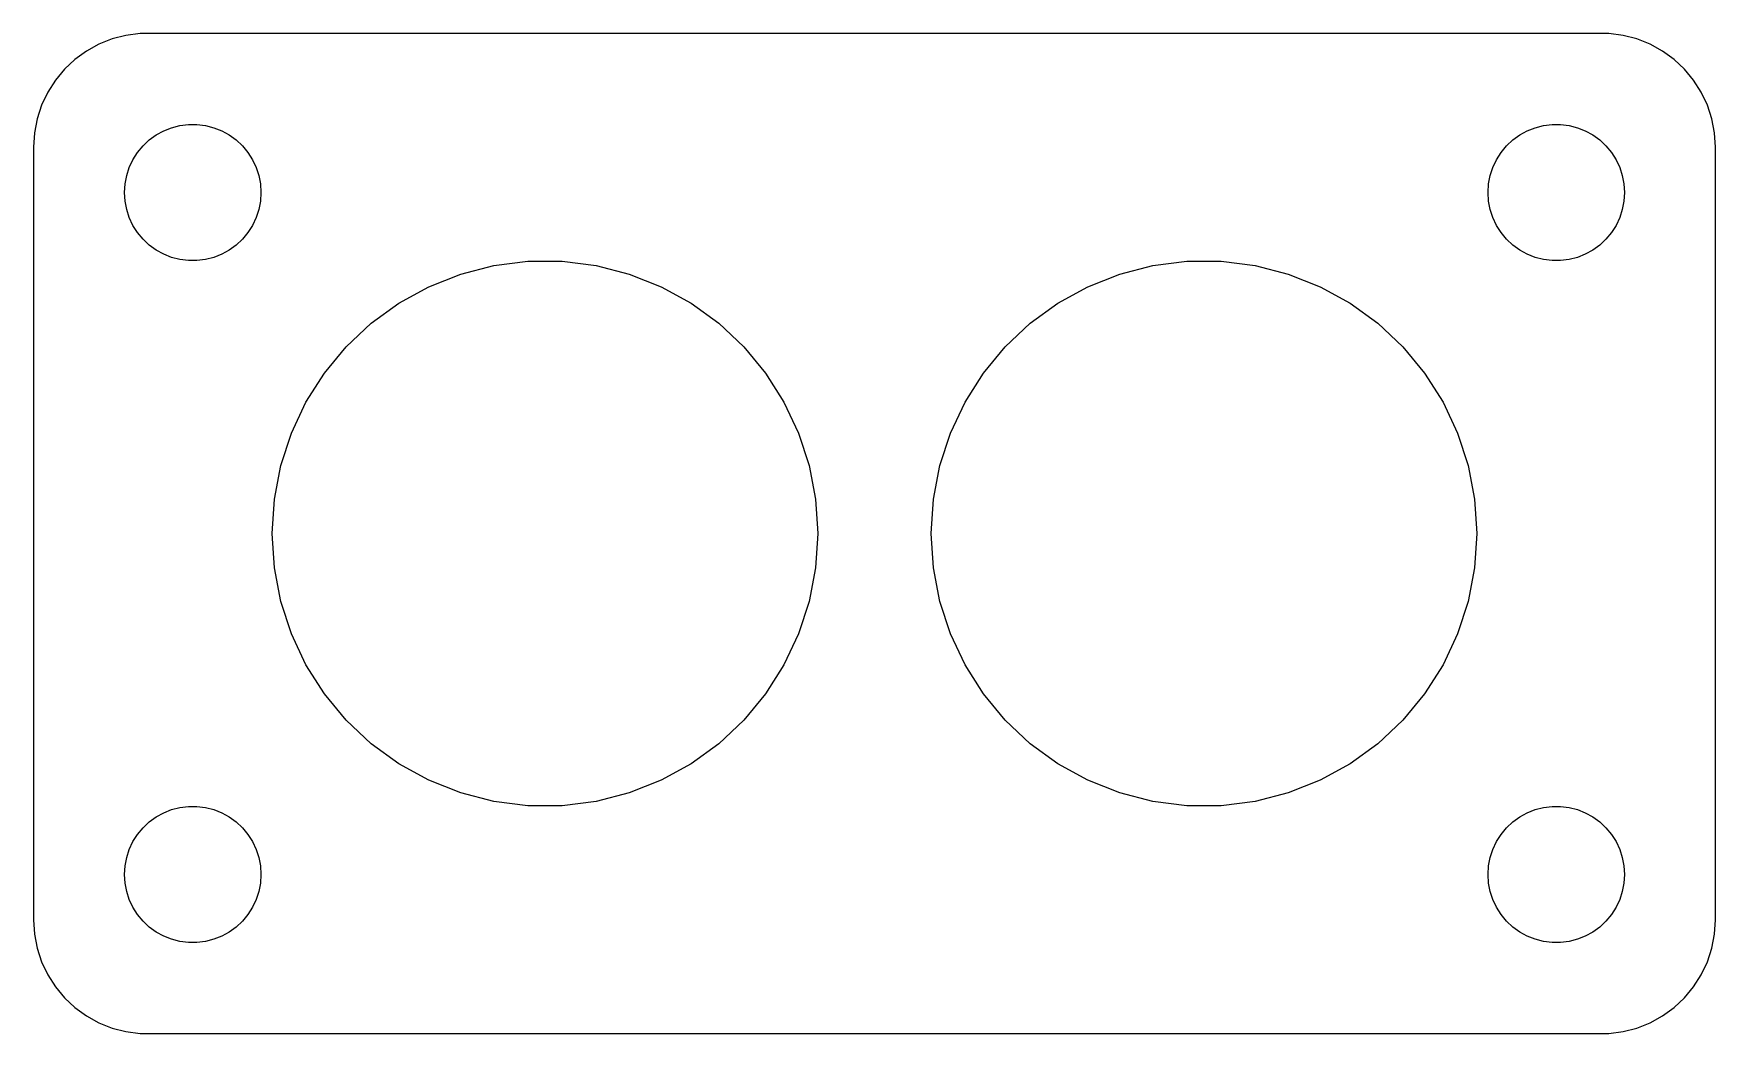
# Model space of a CAD drawing. Header units: metres. Extents: x -37 to 37, y 32 to 76.
import ezdxf

# ---------------------------------------------------------------- set-up
doc = ezdxf.new("R2010")
doc.units = ezdxf.units.M

msp = doc.modelspace()

# ---------------------------------------------------------------- linework, layer by layer
for p, q in [((-34.1289, 75.5241), (-34.6791, 75.2216)), ((-33.5451, 75.7553), (-34.1289, 75.5241)), ((-32.9369, 75.9114), (-33.5451, 75.7553)), ((-32.3139, 75.9901), (-32.9369, 75.9114)), ((32.3139, 75.9901), (-32.3139, 75.9901)), ((32.9369, 75.9114), (32.3139, 75.9901)), ((33.5451, 75.7553), (32.9369, 75.9114)), ((34.1289, 75.5241), (33.5451, 75.7553)), ((34.6791, 75.2216), (34.1289, 75.5241)), ((-35.1871, 74.8526), (-35.6448, 74.4227)), ((-34.6791, 75.2216), (-35.1871, 74.8526)), ((35.1871, 74.8526), (34.6791, 75.2216)), ((35.6448, 74.4227), (35.1871, 74.8526)), ((-35.6448, 74.4227), (-36.0451, 73.9389)), ((36.0451, 73.9389), (35.6448, 74.4227)), ((-36.3815, 73.4088), (-36.6489, 72.8406)), ((-36.0451, 73.9389), (-36.3815, 73.4088)), ((36.3815, 73.4088), (36.0451, 73.9389)), ((36.6489, 72.8406), (36.3815, 73.4088)), ((-36.6489, 72.8406), (-36.8429, 72.2434)), ((36.8429, 72.2434), (36.6489, 72.8406)), ((-36.8429, 72.2434), (-36.9606, 71.6267)), ((-31.2773, 71.7145), (-30.927, 71.8532)), ((-30.927, 71.8532), (-30.5621, 71.9469)), ((-30.5621, 71.9469), (-30.1884, 71.9941)), ((-30.1884, 71.9941), (-29.8116, 71.9941)), ((-29.8116, 71.9941), (-29.4379, 71.9469)), ((-29.4379, 71.9469), (-29.0729, 71.8532)), ((-29.0729, 71.8532), (-28.7227, 71.7145)), ((28.7227, 71.7145), (29.0729, 71.8532)), ((29.0729, 71.8532), (29.4379, 71.9469)), ((29.4379, 71.9469), (29.8116, 71.9941)), ((29.8116, 71.9941), (30.1884, 71.9941)), ((30.1884, 71.9941), (30.5621, 71.9469)), ((30.5621, 71.9469), (30.927, 71.8532)), ((30.927, 71.8532), (31.2773, 71.7145)), ((36.9606, 71.6267), (36.8429, 72.2434)), ((-36.9606, 71.6267), (-37, 71)), ((-32.427, 70.7634), (-32.1869, 71.0536)), ((-32.1869, 71.0536), (-31.9123, 71.3115)), ((-31.9123, 71.3115), (-31.6075, 71.533)), ((-31.6075, 71.533), (-31.2773, 71.7145)), ((-28.7227, 71.7145), (-28.3925, 71.533)), ((-28.3925, 71.533), (-28.0877, 71.3115)), ((-28.0877, 71.3115), (-27.8131, 71.0536)), ((-27.8131, 71.0536), (-27.5729, 70.7634)), ((27.5729, 70.7634), (27.8131, 71.0536)), ((27.8131, 71.0536), (28.0877, 71.3115)), ((28.0877, 71.3115), (28.3925, 71.533)), ((28.3925, 71.533), (28.7227, 71.7145)), ((31.2773, 71.7145), (31.6075, 71.533)), ((31.6075, 71.533), (31.9123, 71.3115)), ((31.9123, 71.3115), (32.1869, 71.0536)), ((32.1869, 71.0536), (32.427, 70.7634)), ((37, 71), (36.9606, 71.6267)), ((-37, 71), (-37, 37)), ((-32.7893, 70.1044), (-32.6289, 70.4453)), ((-32.6289, 70.4453), (-32.427, 70.7634)), ((-27.5729, 70.7634), (-27.3711, 70.4453)), ((-27.3711, 70.4453), (-27.2107, 70.1044)), ((27.2107, 70.1044), (27.3711, 70.4453)), ((27.3711, 70.4453), (27.5729, 70.7634)), ((32.427, 70.7634), (32.6289, 70.4453)), ((32.6289, 70.4453), (32.7893, 70.1044)), ((37, 37), (37, 71)), ((-32.9763, 69.376), (-32.9057, 69.7461)), ((-32.9057, 69.7461), (-32.7893, 70.1044)), ((-27.2107, 70.1044), (-27.0942, 69.7461)), ((-27.0942, 69.7461), (-27.0237, 69.376)), ((27.0237, 69.376), (27.0942, 69.7461)), ((27.0942, 69.7461), (27.2107, 70.1044)), ((32.7893, 70.1044), (32.9057, 69.7461)), ((32.9057, 69.7461), (32.9763, 69.376)), ((-33, 69), (-32.9763, 69.376)), ((-32.9763, 68.624), (-33, 69)), ((-27.0237, 69.376), (-27, 69)), ((-27, 69), (-27.0237, 68.624)), ((27, 69), (27.0237, 69.376)), ((27.0237, 68.624), (27, 69)), ((32.9763, 69.376), (33, 69)), ((33, 69), (32.9763, 68.624)), ((-32.9057, 68.2539), (-32.9763, 68.624)), ((-32.7893, 67.8956), (-32.9057, 68.2539)), ((-27.0942, 68.2539), (-27.2107, 67.8956)), ((-27.0237, 68.624), (-27.0942, 68.2539)), ((27.0942, 68.2539), (27.0237, 68.624)), ((27.2107, 67.8956), (27.0942, 68.2539)), ((32.9057, 68.2539), (32.7893, 67.8956)), ((32.9763, 68.624), (32.9057, 68.2539)), ((-32.6289, 67.5547), (-32.7893, 67.8956)), ((-32.427, 67.2366), (-32.6289, 67.5547)), ((-27.3711, 67.5547), (-27.5729, 67.2366)), ((-27.2107, 67.8956), (-27.3711, 67.5547)), ((27.3711, 67.5547), (27.2107, 67.8956)), ((27.5729, 67.2366), (27.3711, 67.5547)), ((32.6289, 67.5547), (32.427, 67.2366)), ((32.7893, 67.8956), (32.6289, 67.5547)), ((-32.1869, 66.9464), (-32.427, 67.2366)), ((-31.9123, 66.6884), (-32.1869, 66.9464)), ((-31.6075, 66.467), (-31.9123, 66.6884)), ((-28.0877, 66.6884), (-28.3925, 66.467)), ((-27.8131, 66.9464), (-28.0877, 66.6884)), ((-27.5729, 67.2366), (-27.8131, 66.9464)), ((27.8131, 66.9464), (27.5729, 67.2366)), ((28.0877, 66.6884), (27.8131, 66.9464)), ((28.3925, 66.467), (28.0877, 66.6884)), ((31.9123, 66.6884), (31.6075, 66.467)), ((32.1869, 66.9464), (31.9123, 66.6884)), ((32.427, 67.2366), (32.1869, 66.9464)), ((-31.2773, 66.2855), (-31.6075, 66.467)), ((-30.927, 66.1468), (-31.2773, 66.2855)), ((-30.5621, 66.0531), (-30.927, 66.1468)), ((-30.1884, 66.0059), (-30.5621, 66.0531)), ((-29.8116, 66.0059), (-30.1884, 66.0059)), ((-29.4379, 66.0531), (-29.8116, 66.0059)), ((-29.0729, 66.1468), (-29.4379, 66.0531)), ((-28.7227, 66.2855), (-29.0729, 66.1468)), ((-28.3925, 66.467), (-28.7227, 66.2855)), ((-16.7486, 65.7874), (-15.2535, 65.9763)), ((-15.2535, 65.9763), (-13.7465, 65.9763)), ((-13.7465, 65.9763), (-12.2514, 65.7874)), ((12.2514, 65.7874), (13.7465, 65.9763)), ((13.7465, 65.9763), (15.2535, 65.9763)), ((15.2535, 65.9763), (16.7486, 65.7874)), ((28.7227, 66.2855), (28.3925, 66.467)), ((29.0729, 66.1468), (28.7227, 66.2855)), ((29.4379, 66.0531), (29.0729, 66.1468)), ((29.8116, 66.0059), (29.4379, 66.0531)), ((30.1884, 66.0059), (29.8116, 66.0059)), ((30.5621, 66.0531), (30.1884, 66.0059)), ((30.927, 66.1468), (30.5621, 66.0531)), ((31.2773, 66.2855), (30.927, 66.1468)), ((31.6075, 66.467), (31.2773, 66.2855)), ((-19.6093, 64.8579), (-18.2082, 65.4127)), ((-18.2082, 65.4127), (-16.7486, 65.7874)), ((-12.2514, 65.7874), (-10.7918, 65.4127)), ((-10.7918, 65.4127), (-9.39064, 64.8579)), ((9.39064, 64.8579), (10.7918, 65.4127)), ((10.7918, 65.4127), (12.2514, 65.7874)), ((16.7486, 65.7874), (18.2082, 65.4127)), ((18.2082, 65.4127), (19.6093, 64.8579)), ((-20.9299, 64.1319), (-19.6093, 64.8579)), ((-9.39064, 64.8579), (-8.07007, 64.1319)), ((8.07007, 64.1319), (9.39064, 64.8579)), ((19.6093, 64.8579), (20.9299, 64.1319)), ((-22.1491, 63.2462), (-20.9299, 64.1319)), ((-8.07007, 64.1319), (-6.85091, 63.2462)), ((6.85091, 63.2462), (8.07007, 64.1319)), ((20.9299, 64.1319), (22.1491, 63.2462)), ((-23.2476, 62.2146), (-22.1491, 63.2462)), ((-6.85091, 63.2462), (-5.75237, 62.2146)), ((5.75237, 62.2146), (6.85091, 63.2462)), ((22.1491, 63.2462), (23.2476, 62.2146)), ((-24.2082, 61.0534), (-23.2476, 62.2146)), ((-5.75237, 62.2146), (-4.79179, 61.0534)), ((4.79179, 61.0534), (5.75237, 62.2146)), ((23.2476, 62.2146), (24.2082, 61.0534)), ((-25.0157, 59.781), (-24.2082, 61.0534)), ((-4.79179, 61.0534), (-3.98431, 59.781)), ((3.98431, 59.781), (4.79179, 61.0534)), ((24.2082, 61.0534), (25.0157, 59.781)), ((-25.6573, 58.4175), (-25.0157, 59.781)), ((-3.98431, 59.781), (-3.34268, 58.4175)), ((3.34268, 58.4175), (3.98431, 59.781)), ((25.0157, 59.781), (25.6573, 58.4175)), ((-26.123, 56.9843), (-25.6573, 58.4175)), ((-3.34268, 58.4175), (-2.877, 56.9843)), ((2.877, 56.9843), (3.34268, 58.4175)), ((25.6573, 58.4175), (26.123, 56.9843)), ((-26.4054, 55.504), (-26.123, 56.9843)), ((-2.877, 56.9843), (-2.59462, 55.504)), ((2.59462, 55.504), (2.877, 56.9843)), ((26.123, 56.9843), (26.4054, 55.504)), ((-26.5, 54), (-26.4054, 55.504)), ((-2.59462, 55.504), (-2.5, 54)), ((2.5, 54), (2.59462, 55.504)), ((26.4054, 55.504), (26.5, 54)), ((-26.4054, 52.496), (-26.5, 54)), ((-2.5, 54), (-2.59462, 52.496)), ((2.59462, 52.496), (2.5, 54)), ((26.5, 54), (26.4054, 52.496)), ((-26.123, 51.0157), (-26.4054, 52.496)), ((-2.59462, 52.496), (-2.877, 51.0157)), ((2.877, 51.0157), (2.59462, 52.496)), ((26.4054, 52.496), (26.123, 51.0157)), ((-25.6573, 49.5825), (-26.123, 51.0157)), ((-2.877, 51.0157), (-3.34268, 49.5825)), ((3.34268, 49.5825), (2.877, 51.0157)), ((26.123, 51.0157), (25.6573, 49.5825)), ((-25.0157, 48.219), (-25.6573, 49.5825)), ((-3.34268, 49.5825), (-3.98431, 48.219)), ((3.98431, 48.219), (3.34268, 49.5825)), ((25.6573, 49.5825), (25.0157, 48.219)), ((-24.2082, 46.9466), (-25.0157, 48.219)), ((-3.98431, 48.219), (-4.79179, 46.9466)), ((4.79179, 46.9466), (3.98431, 48.219)), ((25.0157, 48.219), (24.2082, 46.9466)), ((-23.2476, 45.7854), (-24.2082, 46.9466)), ((-4.79179, 46.9466), (-5.75237, 45.7854)), ((5.75237, 45.7854), (4.79179, 46.9466)), ((24.2082, 46.9466), (23.2476, 45.7854)), ((-22.1491, 44.7538), (-23.2476, 45.7854)), ((-5.75237, 45.7854), (-6.85091, 44.7538)), ((6.85091, 44.7538), (5.75237, 45.7854)), ((23.2476, 45.7854), (22.1491, 44.7538)), ((-20.9299, 43.8681), (-22.1491, 44.7538)), ((-6.85091, 44.7538), (-8.07007, 43.8681)), ((8.07007, 43.8681), (6.85091, 44.7538)), ((22.1491, 44.7538), (20.9299, 43.8681)), ((-19.6093, 43.1421), (-20.9299, 43.8681)), ((-8.07007, 43.8681), (-9.39064, 43.1421)), ((9.39064, 43.1421), (8.07007, 43.8681)), ((20.9299, 43.8681), (19.6093, 43.1421)), ((-18.2082, 42.5873), (-19.6093, 43.1421)), ((-9.39064, 43.1421), (-10.7918, 42.5873)), ((10.7918, 42.5873), (9.39064, 43.1421)), ((19.6093, 43.1421), (18.2082, 42.5873)), ((-16.7486, 42.2126), (-18.2082, 42.5873)), ((-15.2535, 42.0237), (-16.7486, 42.2126)), ((-12.2514, 42.2126), (-13.7465, 42.0237)), ((-10.7918, 42.5873), (-12.2514, 42.2126)), ((12.2514, 42.2126), (10.7918, 42.5873)), ((13.7465, 42.0237), (12.2514, 42.2126)), ((16.7486, 42.2126), (15.2535, 42.0237)), ((18.2082, 42.5873), (16.7486, 42.2126)), ((-31.9123, 41.3116), (-31.6075, 41.533)), ((-31.6075, 41.533), (-31.2773, 41.7145)), ((-31.2773, 41.7145), (-30.927, 41.8532)), ((-30.927, 41.8532), (-30.5621, 41.9469)), ((-30.5621, 41.9469), (-30.1884, 41.9941)), ((-30.1884, 41.9941), (-29.8116, 41.9941)), ((-29.8116, 41.9941), (-29.4379, 41.9469)), ((-29.4379, 41.9469), (-29.0729, 41.8532)), ((-29.0729, 41.8532), (-28.7227, 41.7145)), ((-28.7227, 41.7145), (-28.3925, 41.533)), ((-28.3925, 41.533), (-28.0877, 41.3116)), ((-13.7465, 42.0237), (-15.2535, 42.0237)), ((15.2535, 42.0237), (13.7465, 42.0237)), ((28.0877, 41.3116), (28.3925, 41.533)), ((28.3925, 41.533), (28.7227, 41.7145)), ((28.7227, 41.7145), (29.0729, 41.8532)), ((29.0729, 41.8532), (29.4379, 41.9469)), ((29.4379, 41.9469), (29.8116, 41.9941)), ((29.8116, 41.9941), (30.1884, 41.9941)), ((30.1884, 41.9941), (30.5621, 41.9469)), ((30.5621, 41.9469), (30.927, 41.8532)), ((30.927, 41.8532), (31.2773, 41.7145)), ((31.2773, 41.7145), (31.6075, 41.533)), ((31.6075, 41.533), (31.9123, 41.3116)), ((-32.6289, 40.4453), (-32.427, 40.7634)), ((-32.427, 40.7634), (-32.1869, 41.0536)), ((-32.1869, 41.0536), (-31.9123, 41.3116)), ((-28.0877, 41.3116), (-27.8131, 41.0536)), ((-27.8131, 41.0536), (-27.5729, 40.7634)), ((-27.5729, 40.7634), (-27.3711, 40.4453)), ((27.3711, 40.4453), (27.5729, 40.7634)), ((27.5729, 40.7634), (27.8131, 41.0536)), ((27.8131, 41.0536), (28.0877, 41.3116)), ((31.9123, 41.3116), (32.1869, 41.0536)), ((32.1869, 41.0536), (32.427, 40.7634)), ((32.427, 40.7634), (32.6289, 40.4453)), ((-32.9057, 39.7461), (-32.7893, 40.1044)), ((-32.7893, 40.1044), (-32.6289, 40.4453)), ((-27.3711, 40.4453), (-27.2107, 40.1044)), ((-27.2107, 40.1044), (-27.0942, 39.7461)), ((27.0942, 39.7461), (27.2107, 40.1044)), ((27.2107, 40.1044), (27.3711, 40.4453)), ((32.6289, 40.4453), (32.7893, 40.1044)), ((32.7893, 40.1044), (32.9057, 39.7461)), ((-33, 39), (-32.9763, 39.376)), ((-32.9763, 39.376), (-32.9057, 39.7461)), ((-27.0942, 39.7461), (-27.0237, 39.376)), ((-27.0237, 39.376), (-27, 39)), ((27, 39), (27.0237, 39.376)), ((27.0237, 39.376), (27.0942, 39.7461)), ((32.9057, 39.7461), (32.9763, 39.376)), ((32.9763, 39.376), (33, 39)), ((-32.9763, 38.624), (-33, 39)), ((-32.9057, 38.2539), (-32.9763, 38.624)), ((-27.0237, 38.624), (-27.0942, 38.2539)), ((-27, 39), (-27.0237, 38.624)), ((27.0237, 38.624), (27, 39)), ((27.0942, 38.2539), (27.0237, 38.624)), ((32.9763, 38.624), (32.9057, 38.2539)), ((33, 39), (32.9763, 38.624)), ((-32.7893, 37.8956), (-32.9057, 38.2539)), ((-32.6289, 37.5547), (-32.7893, 37.8956)), ((-27.2107, 37.8956), (-27.3711, 37.5547)), ((-27.0942, 38.2539), (-27.2107, 37.8956)), ((27.2107, 37.8956), (27.0942, 38.2539)), ((27.3711, 37.5547), (27.2107, 37.8956)), ((32.7893, 37.8956), (32.6289, 37.5547)), ((32.9057, 38.2539), (32.7893, 37.8956)), ((-37, 37), (-36.9606, 36.3733)), ((-32.427, 37.2366), (-32.6289, 37.5547)), ((-32.1869, 36.9464), (-32.427, 37.2366)), ((-27.5729, 37.2366), (-27.8131, 36.9464)), ((-27.3711, 37.5547), (-27.5729, 37.2366)), ((27.5729, 37.2366), (27.3711, 37.5547)), ((27.8131, 36.9464), (27.5729, 37.2366)), ((32.427, 37.2366), (32.1869, 36.9464)), ((32.6289, 37.5547), (32.427, 37.2366)), ((36.9606, 36.3733), (37, 37)), ((-36.9606, 36.3733), (-36.8429, 35.7566)), ((-31.9123, 36.6885), (-32.1869, 36.9464)), ((-31.6075, 36.467), (-31.9123, 36.6885)), ((-31.2773, 36.2855), (-31.6075, 36.467)), ((-30.927, 36.1468), (-31.2773, 36.2855)), ((-28.7227, 36.2855), (-29.0729, 36.1468)), ((-28.3925, 36.467), (-28.7227, 36.2855)), ((-28.0877, 36.6885), (-28.3925, 36.467)), ((-27.8131, 36.9464), (-28.0877, 36.6885)), ((28.0877, 36.6885), (27.8131, 36.9464)), ((28.3925, 36.467), (28.0877, 36.6885)), ((28.7227, 36.2855), (28.3925, 36.467)), ((29.0729, 36.1468), (28.7227, 36.2855)), ((31.2773, 36.2855), (30.927, 36.1468)), ((31.6075, 36.467), (31.2773, 36.2855)), ((31.9123, 36.6885), (31.6075, 36.467)), ((32.1869, 36.9464), (31.9123, 36.6885)), ((36.8429, 35.7566), (36.9606, 36.3733)), ((-36.8429, 35.7566), (-36.6489, 35.1594)), ((-30.5621, 36.0531), (-30.927, 36.1468)), ((-30.1884, 36.0059), (-30.5621, 36.0531)), ((-29.8116, 36.0059), (-30.1884, 36.0059)), ((-29.4379, 36.0531), (-29.8116, 36.0059)), ((-29.0729, 36.1468), (-29.4379, 36.0531)), ((29.4379, 36.0531), (29.0729, 36.1468)), ((29.8116, 36.0059), (29.4379, 36.0531)), ((30.1884, 36.0059), (29.8116, 36.0059)), ((30.5621, 36.0531), (30.1884, 36.0059)), ((30.927, 36.1468), (30.5621, 36.0531)), ((36.6489, 35.1594), (36.8429, 35.7566)), ((-36.6489, 35.1594), (-36.3815, 34.5912)), ((36.3815, 34.5912), (36.6489, 35.1594)), ((-36.3815, 34.5912), (-36.0451, 34.0611)), ((-36.0451, 34.0611), (-35.6448, 33.5773)), ((35.6448, 33.5773), (36.0451, 34.0611)), ((36.0451, 34.0611), (36.3815, 34.5912)), ((-35.6448, 33.5773), (-35.1871, 33.1474)), ((35.1871, 33.1474), (35.6448, 33.5773)), ((-35.1871, 33.1474), (-34.6791, 32.7784)), ((-34.6791, 32.7784), (-34.1289, 32.4759)), ((34.1289, 32.4759), (34.6791, 32.7784)), ((34.6791, 32.7784), (35.1871, 33.1474)), ((-34.1289, 32.4759), (-33.5451, 32.2447)), ((-33.5451, 32.2447), (-32.9369, 32.0886)), ((-32.9369, 32.0886), (-32.3139, 32.0099)), ((-32.3139, 32.0099), (32.3139, 32.0099)), ((32.3139, 32.0099), (32.9369, 32.0886)), ((32.9369, 32.0886), (33.5451, 32.2447)), ((33.5451, 32.2447), (34.1289, 32.4759))]:
    msp.add_line(p, q)

doc.saveas('drawing.dxf')
